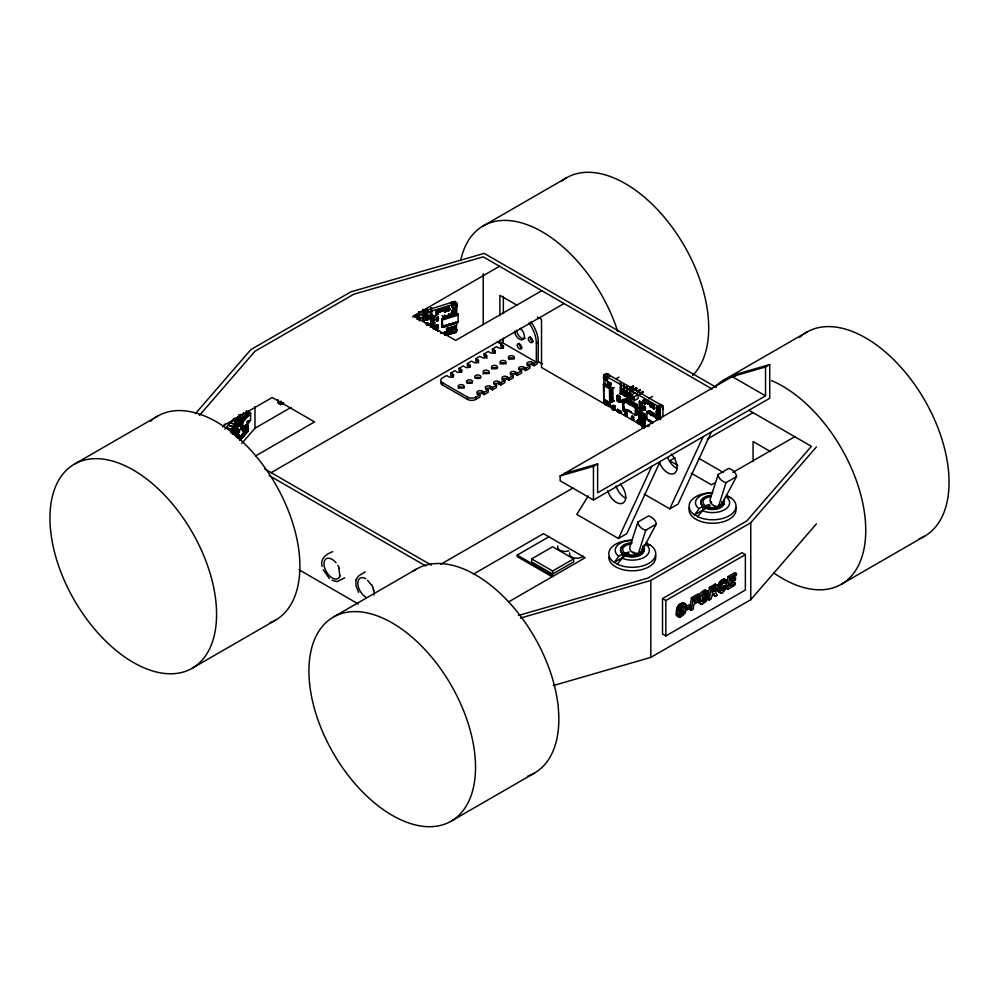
<?xml version="1.0" encoding="UTF-8"?>
<svg xmlns="http://www.w3.org/2000/svg" width="999" height="999" viewBox="0 0 999 999"><rect width="100%" height="100%" fill="white"/><g stroke="black" fill="none" stroke-linecap="round" stroke-linejoin="round"><path stroke-width="1.5" d="M485.689 388.986A2.947 1.698 0 0 1 490.322 388.623L492.407 389.835L492.407 387.562L490.322 386.363A2.947 1.698 0 0 0 486.163 386.363A2.947 1.698 0 0 0 486.163 388.761L488.236 389.972L488.236 392.232L484.078 394.642L484.078 392.37L481.993 391.171A2.947 1.698 0 0 0 477.822 391.171A2.947 1.698 0 0 0 477.822 393.569L479.907 394.78L479.907 397.04L475.824 399.4A5.894 3.397 0 0 1 467.495 399.4L442.507 384.977L442.507 382.704A5.894 3.397 0 0 1 442.507 377.897L446.59 375.537L448.663 376.735A2.947 1.698 0 0 0 452.834 376.735A2.947 1.698 0 0 0 452.834 374.338L450.749 373.127L450.749 375.399L452.834 376.598A2.947 1.698 0 0 1 453.296 376.96M452.834 376.598L452.834 374.338M469.967 367.332A2.947 1.698 0 0 0 469.493 366.983L467.407 365.784L467.407 363.511L469.493 364.71A2.947 1.698 0 0 1 469.493 367.12A2.947 1.698 0 0 1 465.334 367.12L463.249 365.921L459.078 368.319L459.078 370.592L461.163 371.79A2.947 1.698 0 0 1 461.638 372.14M461.163 371.79L461.163 369.518L459.078 368.319M467.495 399.4L467.495 397.127L442.507 382.704M469.493 366.983L469.493 364.71M475.824 399.4L475.824 397.127L479.907 394.78M528.933 322.989A23.564 13.599 60 0 1 536.351 343.269L536.338 362.2L503.021 342.957L503.021 338.586M530.906 321.853A23.564 13.599 60 0 1 538.311 342.133L538.161 361.975L536.813 364.111L534.065 365.771L531.98 364.573A2.947 1.698 0 0 0 527.047 365.334M278.047 400.075L278.022 403.109L280.532 404.62L283.179 403.084M280.532 404.62L280.569 401.586M418.506 319.805L418.581 313.574M418.943 319.68L419.455 311.875L419.705 320.879M419.293 319.568L418.956 311.788M422.552 320.105L423.014 310.527L422.977 321.291L423.751 321.054L423.339 310.427L423.339 319.855L422.127 320.367L423.339 319.855M423.588 320.816L423.638 317.22M425.112 315.572L425.137 313.162L427.809 315.921M425.237 315.522L425.262 313.124L427.684 315.959M425.462 323.251L426.748 324.687M426.598 318.843L427.06 309.265L426.585 320.292L427.797 319.792L427.385 309.166L427.385 318.594L426.173 319.106L427.385 318.594M427.51 322.914L428.933 323.851C426.985 325.861 429.12 323.401 427.51 322.602M431.755 324.5L430.856 324.775L430.619 323.326L434.627 322.427L434.615 323.601L432.018 324.775L431.768 323.314L430.619 323.326M430.719 319.967C429.682 322.09 433.229 322.627 432.192 320.304C438.786 319.255 429.283 317.782 430.794 321.628M431.118 318.531L431.431 307.904L432.23 318.856L431.993 317.045L430.219 317.844L431.106 308.004L431.056 318.768L428.608 316.82M430.856 324.775L430.869 323.601M431.081 321.541L430.806 320.055M431.318 321.803L431.093 319.967M429.183 311.9L431.718 314.697L431.68 318.294L423.726 320.779M432.018 324.775L431.768 323.314M430.756 316.958C437.487 311.875 434.128 322.515 431.943 317.257M432.767 328.509L432.792 326.261L434.503 325.736C430.831 329.195 437.287 324.425 434.715 328.833M433.129 326.985L432.792 326.261M434.827 326.161C432.654 326.186 433.104 328.571 435.127 327.048M434.627 322.427L433.716 322.714L433.728 324.25L432.904 323.988L434.615 323.601M433.966 324.176L433.716 322.714M434.365 323.326L434.378 322.153M434.702 319.393L434.29 321.303L434.465 318.918M434.328 318.281L434.403 315.809M434.59 325.899L432.879 326.423M434.902 329.033L435.064 326.723M437.924 325.487C440.184 328.246 434.016 330.731 435.901 325.299L437.612 324.762C437.212 324.975 435.489 327.909 436.65 328.259M437.724 314.26L436.014 314.797L436.051 311.438L437.849 311.001L436.051 311.438M435.951 328.746L437.912 327.622M435.976 325.462L437.699 324.862M436.101 314.897L438.361 313.836L437.762 310.901M436.126 311.601C436.051 313.561 440.397 311.338 436.613 312.412M436.201 328.758L435.901 325.299M436.725 314.66L436.388 311.875M437.937 325.187C433.379 327.197 441.246 325.449 436.463 326.261M436.551 319.817L437.05 320.604L438.336 320.204L436.538 320.866L436.575 317.42L438.099 317.295L436.813 318.531L436.575 317.42M436.8 314.41L436.75 312.275M436.788 321.141L436.8 320.317M437.05 320.604L437.075 318.806L438.349 318.406L438.336 320.204M435.989 330.082L437.262 329.682L437.762 331.281M437.262 329.682L437.762 331.069M437.612 324.762L437.574 328.122M437.849 317.02L438.349 318.631L436.563 318.469M437.962 314.485L438.062 313.761M435.864 328.659L438.086 327.822L438.099 326.111M438.249 312.25L438.149 314.21L436.014 314.797M439.947 311.588L439.048 311.863L438.811 310.414L442.807 309.515L442.794 310.689L440.209 311.863L439.96 310.414L438.811 310.414M439.048 311.863L439.061 310.689M440.209 311.863L439.96 310.414M457.879 314.173L441.795 318.756L441.87 326.785L457.704 321.965M441.92 311.326L441.433 309.603M442.157 311.263L441.908 309.802L442.807 309.515M442.557 309.24L442.794 310.689M443.931 326.111L444.655 326.91L443.444 327.297L442.719 326.186L443.369 326.898M442.807 317.395C443.231 317.62 445.629 318.594 442.495 315.634M458.042 314.123L458.191 322.24L442.757 327.06L442.195 319.18M443.731 316.983L444.755 317.507L443.544 317.894L442.819 317.083M444.418 310.789L444.917 311.563L446.203 311.164L444.405 311.838L444.443 308.391L445.966 308.266L444.68 309.49L444.443 308.391M444.455 334.515L444.48 332.118L445.754 331.718L446.241 334.89L444.705 335.002M444.655 312.113L444.667 311.276M446.241 334.665L444.955 335.065L444.48 332.118M444.867 316.745C445.292 316.97 447.689 317.944 444.555 314.985M444.917 311.563L444.68 309.49M445.704 310.377L445.716 307.992M445.754 331.718L446.253 333.316L444.468 333.154M445.779 316.333L446.815 316.858L445.604 317.245L444.867 316.433M446.203 311.164L446.216 309.378L444.942 309.777M447.652 329.67L446.753 329.957L446.516 328.509L450.512 327.61L450.499 328.783L447.914 329.957L447.664 328.496L446.516 328.509M446.753 329.957L446.765 328.783M446.928 316.096C447.302 314.51 446.978 318.519 448.788 316.808M447.152 334.715L447.19 331.268L448.476 330.869L448.951 334.041L447.402 334.99L448.688 333.766L447.415 334.166L447.402 334.99M447.19 331.268L447.427 332.367L448.713 331.968M447.839 315.384L448.876 316.208L447.664 316.596L446.928 315.796M447.877 309.702L448.389 310.489L449.662 310.09L447.864 310.751L447.902 307.305L449.438 307.18L448.151 308.416L447.902 307.305M447.914 329.957L447.664 328.496M448.114 311.026L448.126 310.202M448.788 316.783L448.139 315.409M448.389 310.489L448.401 308.691L449.687 308.291L449.662 310.09M448.476 330.869L448.688 334.59M450.099 324.163L450.836 324.975L449.612 325.349L449.013 324.088M448.988 315.447C449.45 315.771 451.785 316.583 448.676 313.686M449.4 310.627L449.188 306.905M450.512 327.61L449.612 327.897L449.625 329.42L449.113 328.871L450.499 328.783M449.9 315.035L450.936 315.559L449.712 315.946L449.113 314.985M449.912 333.853L449.95 330.407L451.486 330.282L451.71 333.191L449.912 333.853L451.71 333.191M449.862 329.345L449.612 327.897M450.162 334.128L449.95 330.407M450.249 328.509L450.262 327.335M451.036 314.797C451.511 315.122 453.846 315.934 450.724 313.037M451.236 330.007L451.448 333.728M452.572 328.147L451.673 328.421L451.436 326.973L455.432 326.074L455.419 327.247L452.834 328.421L452.584 326.96L451.436 326.973M451.673 328.421L451.685 327.247M451.96 314.398L452.984 314.91L451.773 315.297L451.173 314.335M453.034 311.7L452.135 311.988L451.898 310.539L455.894 309.64L455.881 310.814L453.296 311.988L453.047 310.527L451.898 310.539M452.135 311.988L452.147 310.814M452.834 328.421L452.584 326.96M453.746 315.222L453.234 313.986M453.296 311.988L453.047 310.527M454.021 313.436L455.044 314.26L453.833 314.648L453.096 313.848M454.957 314.835L454.32 313.461M455.432 326.074L454.533 326.361L454.545 327.884L451.423 328.147M454.782 327.822L454.533 326.361M455.157 313.499L455.494 312.974L455.806 314.573M455.007 311.451L454.508 309.715M455.182 325.799L455.419 327.247M455.244 311.376L454.995 309.927L455.894 309.64M455.881 310.814L455.644 309.365M454.845 311.738L457.018 314.185M456.068 313.099L457.105 313.611L455.894 313.998L455.157 313.199M456.568 322.927L456.468 332.018L446.178 335.227M456.668 313.823L456.78 303.209L455.094 301.348L419.805 312.35M234.902 419.742L234.715 429.17L233.504 430.119L234.315 429.632L235.027 419.655L235.702 419.992L235.364 430.631M232.692 426.873L236.376 427.247L236.563 417.832L237.762 417.607L237.163 428.221L233.591 427.872M236.376 427.247L236.938 418.718M234.74 424.5L238.424 424.887L238.611 415.459M238.436 424.887L238.961 417.694M236.788 422.14L240.472 422.515L240.634 414.448M240.484 422.515L241.009 415.334M239.273 419.655L231.131 429.058L231.056 432.679L239.198 423.276L239.273 419.655L234.49 418.206M231.905 430.994L233.729 432.18L234.578 431.218L231.531 430.244M232.68 433.766L233.541 432.43L231.506 431.818M232.954 430.419L233.117 426.76L228.334 425.312M233.117 430.307L233.192 426.685L228.396 425.237M233.729 432.18L234.34 431.468M233.903 434.727L233.953 431.93L231.805 431.118M234.927 433.516L235.364 419.755M235.364 425.774L235.776 427.497L235.939 426.061M232.854 433.841L237.562 427.759L237.824 417.02M235.564 427.747L236.201 425.774M236.251 435.227L236.276 433.866M235.889 430.094L236.401 429.058M236.526 428.921L236.501 430.094L235.539 429.807M236.538 425.874L236.551 427.26L237.787 425.949M237.275 437.887L236.613 435.726L237.175 437.112M237.5 433.229L239.548 431.605C239.685 427.809 238.199 431.993 238.436 428.846L237.575 429.845L237.974 433.429L236.576 434.965L237.138 434.278M236.626 432.205L237.025 430.706L236.001 431.655M236.875 425.699L236.176 427.097M237.025 430.706L236.638 431.918M237.213 437.162L237.325 431.206L236.076 430.457M237.362 427.235L237.238 429.233L235.564 428.633L234.99 429.295L235.914 428.908M237.575 429.845L237.412 433.953M237.512 438.086L237.587 434.615L238.699 434.016L238.524 435.739L238.686 434.84M237.737 429.957L238.599 428.896M237.974 433.429L237.525 431.218M237.999 437.4L237.987 438.236L238.923 435.889L237.999 437.4L239.136 436.575L238.187 436.288M238.037 435.589L238.699 434.016M238.436 418.631L239.673 417.944M238.162 437.337L238.237 433.866M238.324 433.104L239.048 431.805M238.436 428.846L238.374 432.23L238.998 431.543M238.486 437.537L238.524 435.739M238.711 432.467L239.61 429.832M238.998 418.519L239.885 415.884M239.173 434.99L238.649 436.663M239.211 425.861L239.473 415.022L239.61 425.399L238.399 426.336L235.639 425.499M238.973 424.675L239.173 421.978M239.748 440.134L239.822 436.663L240.934 436.051L240.759 437.787L240.921 436.888M240.235 439.435L241.246 437.937L240.222 440.272L241.408 437.038M240.272 437.637L240.934 436.051M240.397 439.385L240.422 438.324L241.371 438.611M240.472 435.914L241.396 437.25L239.797 437.712M244.817 417.107L240.909 421.615L240.759 428.833L241.646 429.582L242.72 429.42L242.869 422.215L250.687 413.186L249.875 412.575M240.722 439.585L240.759 437.787M241.084 428.883L241.271 428.371M241.021 429.183L242.395 429.595L250.537 420.392L250.687 413.186M237.687 423.139L241.258 423.489L241.433 414.785M242.42 420.754L243.207 419.418L241.558 419.081L243.032 420.042M241.496 429.545L241.833 414.335M241.646 429.582L241.883 421.79L242.869 422.215M243.406 434.727L243.369 436.526L241.758 437.824L241.82 434.353L242.944 433.741L242.757 435.477L242.919 434.577M242.245 418.806L244.081 418.469L242.595 417.869L244.243 418.206L243.619 418.918L242.195 418.331M242.22 437.962L242.757 435.477M242.27 435.327L242.944 433.741M242.395 437.075L242.42 436.014L243.594 436.376L244.743 434.94L244.78 433.141L243.656 433.741L244.78 433.141M242.47 433.603L243.406 434.94L241.795 435.402M242.869 431.356L244.792 427.984L245.292 428.796L242.869 431.356L244.405 430.981M243.281 417.295L245.279 416.995L243.631 416.658L245.117 417.257L244.493 417.969L243.232 417.42M244.293 432.992L243.843 432.018L243.194 432.754L243.144 435.177L244.106 435.464M243.594 436.376L244.593 434.016L241.758 437.824M243.656 433.741L244.318 432.155M243.331 431.506L243.818 429.782M243.843 432.018L244.78 433.354L243.182 433.816M244.555 415.871L246.154 416.046L245.529 416.758L244.38 415.784M244.093 435.689L244.131 433.878M244.268 415.909L245.692 416.496L246.303 415.784L244.668 415.447L244.318 416.383M243.793 430.969L244.43 429.795M245.692 431.381L245.242 430.394L244.593 431.143L244.53 434.615C247.24 430.769 244.88 434.69 246.179 431.518L245.055 432.117L246.179 431.518M244.905 430.07L244.792 427.984M243.793 434.428L245.642 434.016M245.055 432.117L245.717 430.544M245.354 415.172L247.19 414.835L245.704 414.235L247.34 414.573L245.304 415.01M245.242 430.394L245.192 432.817L246.154 433.104M244.28 431.118L245.267 429.982L245.392 427.297L247.29 425.099L247.764 427.097L246.778 428.234L247.302 425.774L247.34 426.973M245.492 434.066L245.529 432.267M247.29 425.099L245.367 428.471L246.316 426.91L247.64 427.235L247.665 426.049L246.716 425.761M246.328 410.814L246.303 411.988L246.765 411.463M246.391 413.973L248.227 413.623L246.741 413.037L248.376 413.374L246.391 413.661M246.316 426.91L245.829 428.621M247.427 412.762L248.639 413.124L249.413 412.162L247.665 411.938M247.777 411.825L249.25 412.412L249.188 415.621M248.002 421.84L247.827 430.994L240.722 439.36L239.772 439.073M248.164 414.198L248.214 411.151M248.751 415.572L248.801 412.874L247.427 412.45M618.256 411.426L618.868 412.187L618.331 411.251M640.883 418.931L639.148 417.932C641.096 416.508 639.472 419.842 639.61 416.433L638.798 415.971L642.607 417.619L642.17 419.105L640.859 417.719L641.358 418.643M640.297 417.482L638.96 418.356L639.747 418.806C639.622 422.04 641.333 418.956 639.348 420.192C641.895 423.314 641.395 417.832 641.046 421.178M236.726 429.195L236.875 428.946M623.9 407.517L623.501 406.743L623.651 407.742M646.915 418.643L647.552 418.993L646.74 419.518L647.19 411.576M647.427 419.218L647.165 418.319M454.607 310.964L453.983 311.401L455.631 310.539M698.051 600.362C695.978 593.094 709.49 585.077 708.528 595.716C708.741 600.973 699.837 608.354 698.051 600.362L699.725 601.323L700.586 603.758M699.725 601.323C699.837 597.115 702.709 590.659 707.642 591.321M242.819 428.583L242.732 427.984M626.011 400.199L624.85 399.425C630.069 396.266 622.04 402.597 627.447 399.35L627.459 399.138M627.684 401.148L626.523 400.374C631.743 397.215 623.701 403.546 629.108 400.299L629.12 400.087M629.345 402.472L630.781 400.724L629.158 401.885L629.208 404.67M631.018 403.409L632.442 401.66L630.819 402.834M631.705 403.796L632.679 404.358L634.103 402.609L632.492 403.771L631.518 403.209C636.825 401.173 629.857 403.271 632.679 404.383M635.776 403.559L634.153 404.72L633.179 404.158C637.362 401.061 632.991 406.855 633.366 404.37M636.001 405.881L637.437 404.508L635.814 405.669L634.84 405.107C639.023 402.01 634.652 407.804 635.027 405.319M636.588 414.935L635.389 415.234L635.252 407.804L622.889 400.674L623.813 399.712L623.875 403.546L622.502 402.872L622.427 399.725L623.026 408.104L635.988 415.422L637.612 413.948M700.823 600.874C706.056 601.448 703.421 590.234 706.655 594.055C707.442 596.628 704.819 603.508 701.748 601.123L702.934 595.479L704.732 593.606L706.48 593.706M243.369 436.526L243.144 435.889M339.835 576.036L338.873 568.319M355.919 579.932L356.031 585.864L358.666 592.382M716.208 588.636L715.871 587.487L712.687 589.135L712.175 592.295L716.208 588.636L714.535 587.674L711.513 590.759M636.688 388.773L636.038 387.687L636.688 388.773L636.038 387.687L632.242 389.947M639.997 392.932L643.231 391.745L640.496 394.106M432.567 320.279L432.555 321.84L434.378 321.166M684.765 606.893L684.015 605.968C678.421 605.719 677.722 620.092 683.828 612.35L684.115 610.601L681.755 611.962L680.094 611.001L680.406 609.028L684.54 606.655L686.201 607.617L685.376 612.662C673.251 627.647 673.676 598.813 684.677 604.02L686.538 605.631L684.765 606.893L683.104 605.931M681.755 611.962L682.08 610.002L686.201 607.617M687.3 607.829L686.937 610.052L690.434 608.029L690.809 605.806L689.135 604.845L685.639 606.868L687.3 607.829L690.809 605.806M698.738 599.75L694.268 602.335L694.73 599.512L699.288 596.878L699.612 594.904L697.951 593.943L691.495 597.677L689.56 609.44L691.233 610.401L693.131 609.303L693.943 604.295L698.413 601.723L698.738 599.75L697.065 598.788L693.718 600.724M691.233 610.401L693.156 598.638L699.612 594.904M717.806 585.576L715.197 584.24L709.452 587.312L707.517 599.075L709.19 600.037L711.088 598.938L712.662 593.618L714.035 593.568L715.396 596.453L717.432 595.267L715.334 591.957L717.469 589.635L718.169 586.987L716.857 585.202L711.113 588.274L709.19 600.037M730.344 579.445L733.928 577.372L735.589 578.334L730.818 581.093L731.256 578.421L736.201 575.561L736.525 573.601L734.852 572.639L728.021 576.585L726.086 588.349L727.759 589.31L734.964 585.152L735.289 583.179L733.616 582.217L729.595 584.54M727.759 589.31L729.682 577.547L736.525 573.601M733.603 579.333L733.928 577.372M735.589 578.334L735.276 580.294L730.494 583.054L729.919 586.288L735.289 583.179M247.215 427.11L247.265 426.286M448.476 333.304L448.951 333.828L447.165 333.666M451.236 332.48L451.71 332.967L449.925 332.804M607.767 387.05C604.557 387.624 607.13 384.415 607.342 387.562M613.973 400.911L610.814 401.723L611.625 402.147L610.938 400.924L613.111 401.211L609.69 402.585L603.758 399.163L603.508 384.278L605.344 382.754M603.533 384.89L603.521 384.178M603.546 386.863L603.671 385.889M603.583 388.711L603.696 387.737M603.621 390.572L603.733 389.598M603.671 392.32L603.771 391.446M603.708 394.18L603.796 393.306M603.746 396.029L603.833 395.154M603.746 397.614L603.871 397.015M686.338 604.982C681.306 601.011 674.775 613.061 678.796 616.87M244.73 429.957L245.242 429.308L244.193 429.832M725.711 583.316L723.825 581.68L725.711 583.316L727.534 582.067C717.819 573.201 716.121 607.355 727.047 586.226L725.374 585.264L723.463 586.026L722.552 588.186L720.479 589.772L722.864 590.484L725.137 586.987L727.047 586.226M443.032 325.549L443.568 326.173M608.166 402.647L608.016 404.645L609.353 405.694L609.815 403.271L608.079 402.672L609.452 403.484M622.065 400.587C625.299 401.76 621.016 399.375 622.102 402.297L623.863 402.947L622.102 402.297M644.218 401.698C644.48 399.163 644.03 406.818 644.218 401.698L642.894 400.949L643.768 399.725C641.645 403.559 646.415 406.593 645.129 400.512L643.643 399.862M641.833 415.796C638.711 406.593 645.004 421.266 641.52 412.2M641.97 414.185L640.771 413.012L642.057 413.861M643.181 416.571L643.256 414.448L644.555 415.297L644.592 417.432L643.306 416.833L645.441 417.794L645.379 414.423L643.88 413.711L645.254 414.498M725.062 586.288L725.374 585.264M641.321 552.16L656.243 524.125L656.106 522.964A9.603 7.205 23.4 0 0 649.8 516.408L648.388 515.984L637.911 522.027L629.957 546.49A6.406 4.808 23.4 0 0 637.237 554.058L641.77 551.436A6.406 4.808 23.4 0 0 641.882 548.888M638.261 553.921L645.754 530.182L656.243 524.125M721.603 504.62L736.525 476.598L736.388 475.424A9.603 7.205 23.4 0 0 730.082 468.868L728.671 468.444L718.194 474.5L710.252 498.951A6.406 4.808 23.4 0 0 717.519 506.518L722.052 503.896A6.406 4.808 23.4 0 0 722.165 501.348M718.543 506.381L726.036 482.642L736.525 476.598M727.172 580.831C723.788 576.698 719.093 581.53 718.119 585.227L719.779 586.188M238.037 431.655L237.287 432.542M355.956 579.77L358.629 575.861L365.284 571.878M588.236 495.954L576.798 514.435L618.456 538.486L651.773 466.333M660.114 461.526L626.785 533.678L618.456 538.486M644.23 494.118L669.767 508.866L703.084 436.713M711.425 431.905L678.096 504.058L669.767 508.866M609.902 385.114C610.164 381.156 610.414 386.913 608.004 384.153L608.016 381.593L610.951 383.291L610.851 384.94L610.951 383.291M610.439 385.114L607.692 383.516L610.439 385.114L610.826 383.366M617.494 395.666C616.733 401.923 616.346 390.572 620.317 397.14L620.229 398.788L620.192 397.215M617.407 399.937L619.58 400.736L617.332 399.625L617.382 401.211L617.457 398.701L620.379 400.399L620.279 402.048L620.254 400.474M620.354 398.713L619.705 398.888L620.317 397.14M620.404 401.973L619.755 402.147L620.379 400.399M641.77 404.533L639.697 403.883L639.622 401.186L639.435 403.496L639.735 401.398M639.685 404.208C640.209 412.063 637.437 398.988 642.607 405.894L642.507 407.555M639.647 402.759L642.045 404.707L642.557 402.872L641.483 403.371L641.42 404.77M642.607 405.894L641.458 406.231L641.833 407.555M612.387 388.911L610.576 389.123L612.624 389.061M612.424 390.771L610.614 390.984L612.649 390.921M610.801 392.744L612.949 392.27L611.463 393.256L610.626 391.733L612.662 391.67L611.238 392.083M612.487 394.48L610.676 394.692L612.724 394.63M612.524 396.328L610.714 396.541L612.749 396.478M610.901 398.314L613.049 397.839L611.563 398.826L610.726 397.302L612.762 397.24L611.338 397.652M612.587 400.037L610.776 400.249L612.824 400.187M608.054 382.717L609.465 383.691L609.49 385.102M639.585 402.422L641.071 403.271L641.096 404.682M639.635 405.444L641.121 406.293L641.146 407.617M438.086 311.326L436.563 312.088M618.818 556.306L614.298 562.4L625.486 555.943L622.477 554.195L618.468 556.068A17.07 9.853 0 0 1 617.07 545.804A17.07 9.853 0 0 1 632.28 540.422M617.307 564.148L622.252 558.254A17.07 9.853 0 0 0 644.355 557.242A17.07 9.853 0 0 0 646.091 544.48L650.262 545.117M699.1 508.766L694.58 514.86L705.769 508.404L702.759 506.655L698.751 508.528A17.07 9.853 0 0 1 697.352 498.264A17.07 9.853 0 0 1 712.562 492.882M697.589 516.608L702.534 510.714A17.07 9.853 0 0 0 724.637 509.702A17.07 9.853 0 0 0 726.373 496.94L730.544 497.577M449.138 309.44L449.662 309.865L448.389 310.264M195.367 413.698L250.911 349.575L350.874 291.858L484.178 253.371L716.233 387.35M199.388 415.459L254.982 351.261L353.808 294.205L483.204 256.855L712.137 389.023M222.727 426.96L225.799 423.426M224.9 429.108L234.091 418.494M234.865 419.855L235.702 419.992L234.503 420.204L235.027 419.655M237.762 417.607L236.563 417.832L237.088 417.282M239.41 415.709L240.197 414.897M238.998 416.396L239.86 415.946M243.044 413.461L243.694 412.712M247.252 411.613L246.416 411.176M239.011 422.877L239.648 422.127M238.998 423.089L239.648 422.34M237.612 425.374L238.823 424.425M239.673 423.014L240.884 422.053M238.973 424.45L239.623 423.701M236.351 428.708L237.562 427.759M238.399 426.336L239.61 425.399M240.447 423.976L241.258 423.489M233.079 433.916L235.939 430.294M236.376 430.232L237.362 429.095M234.39 434.59L237.325 431.206M237.138 432.167L237.924 431.356M235.926 435.04L236.963 433.816M236.089 435.089L236.963 434.09M249.475 420.317L250.537 420.392M236.613 435.726L235.964 436.463L237.3 436.675M242.245 429.245L242.869 428.534M243.281 428.034L243.906 427.322L242.682 426.96M244.318 426.823L244.942 426.111M245.354 425.611L245.979 424.912M247.427 423.201L248.039 422.49L246.828 422.115M248.464 421.99L249.076 421.278L247.864 420.904M245.504 425.974L246.116 425.262M246.541 424.762L247.153 424.051M247.577 423.551L248.189 422.839L246.815 422.427M244.992 434.765L246.141 433.329M241.833 443.394L254.982 428.221L291.034 407.405M520.491 618.056L650.799 580.444L750.773 522.727L816.408 446.94M553.446 685.514L650.799 657.404L750.773 599.687L816.408 523.901M607.467 387.275L609.44 388.424L611.438 387.237L605.506 383.816L603.508 385.002L607.492 387.45M636.763 414.822L637.687 413.873M434.977 328.783L433.554 329.233M443.444 326.411L443.419 325.349M618.868 398.863C620.204 395.791 618.856 399.625 617.382 398.002L617.394 395.454M627.847 396.903L627.06 386.488L626.623 397.065L627.896 397.777L626.623 397.065M242.894 427.572L242.782 428.571M617.382 398.002L617.282 396.366L619.517 397.477M680.569 614.747L678.908 613.786L682.155 611.388L683.828 612.35M432.567 317.42L434.727 316.383M432.192 320.304L434.677 319.655M635.252 407.804L636.438 407.005L636.45 414.86M236.775 426.785L233.092 426.411M629.62 388.424L633.491 386.138L630.257 387.312M636.675 388.049L632.866 390.309M637.374 391.421L639.984 389.885L636.75 391.059M639.348 394.043L643.231 391.745M332.767 551.685C326.423 553.746 319.63 559.078 322.202 566.458M344.717 577.797L337.225 581.655L331.918 580.307M235.502 430.144L234.29 431.081L235.102 430.594M603.945 384.041L603.783 374.912L606.306 373.414L662.837 406.006L663.036 416.67M604.258 385.464L603.783 384.315L603.796 385.027M616.271 378.771L618.918 377.197M620.579 382.817L620.741 392.207L622.015 392.932L620.566 382.742L620.129 393.319L621.403 394.031L624.075 392.445M620.566 383.054L619.942 383.191L621.203 383.179L620.754 393.681L623.451 392.083M624.7 395.092L623.826 384.615L623.376 395.192L624.65 395.904L627.322 394.318M623.826 384.927L624.462 385.052L623.201 385.065L623.826 385.427M610.814 393.506L612.974 393.793L612.462 393.381M626.798 396.303L621.453 393.219L621.39 389.598L625.187 387.35L638.061 394.78L638.124 398.401L634.328 400.649L627.946 396.965L627.884 393.344L631.58 391.046M627.072 387.3L627.697 386.925L626.435 386.938L627.072 386.563L627.247 397.427M623.925 391.071L620.741 392.207M610.913 399.063L613.074 399.35L612.562 398.951M624.525 391.408L628.321 389.16M624.637 391.483L628.433 389.235M630.494 399.288L630.307 388.661L631.106 398.189L638.061 394.78M630.756 388.486C633.129 388.923 633.878 384.752 632.804 386.538L633.428 386.9L633.491 386.138M608.915 401.823C605.294 404.508 612.649 407.255 608.466 405.232M608.428 402.485L610.289 402.622L610.352 405.994L608.016 404.645M624.637 394.443L625.274 394.805L624 394.093L627.172 392.944M608.478 404.87L608.478 405.344M627.884 393.344L631.68 391.096M626.873 395.342L625.923 395.904L625.898 394.418M626.648 395.754L626.136 394.568M627.884 396.316L628.508 396.678L627.247 395.954L630.419 394.817M611.925 405.981L613.411 405.107L615.084 406.069L615.147 409.528L613.661 410.402L611.987 409.44L611.925 405.981L613.598 406.943L613.661 410.402M623.326 406.843L623.726 407.505L623.863 399.538M634.914 392.969L631.018 395.154L634.265 397.028L634.328 400.649M637.25 392.232C639.635 392.669 640.371 388.499 639.298 390.284L639.922 390.646L639.984 389.885M623.476 401.024L623.638 403.059M628.908 397.614L629.857 397.065M613.598 406.943L615.084 406.069M625.824 399.987L627.434 399.038M630.381 398.476L631.331 397.914M627.497 400.936L629.108 399.987M629.345 402.485C626.523 401.373 633.503 399.288 628.184 401.323L629.345 402.098M630.307 388.661L629.857 398.926L631.131 399.637L633.816 398.064M618.781 409.99L617.819 410.539L617.869 412.025L618.806 411.463L617.195 411.076L617.644 409.328L621.403 411.501L621.428 412.974L618.081 410.127L617.619 411.875L617.632 409.328M631.018 403.434C628.196 402.322 635.164 400.237 629.845 402.272L631.006 403.034M625.337 411.763L625.799 410.002L625.337 411.763L623.388 410.639L623.401 408.079L624.537 408.741L623.601 409.303L623.626 410.776C624.562 408.229 624.15 412.362 624.575 410.227M620.254 410.839L619.305 411.388L619.343 412.874L621.428 412.974M622.939 408.366L625.312 410.289M617.619 411.875L619.58 413.012L620.029 411.251L620.054 412.724M626.011 409.59L625.074 410.152L625.099 411.625L627.185 411.725L625.824 411.488M626.723 412L627.16 410.252L627.185 411.725M639.697 403.346L641.508 404.695M643.256 400.087L644.43 401.036L645.129 400.512M625.486 415.384L624.625 415.434L625.287 412.525L626.698 413.336L626.036 416.246L626.897 416.196L626.835 412.837L625.424 412.025L625.436 412.912M648.626 398.788L652.597 396.441M647.464 403.758L645.903 402.859L645.541 401.024L648.925 402.547L648.576 403.946L647.439 402.572L647.851 403.521M636.575 407.08L623.688 399.637M645.541 401.024L647.439 402.572M646.078 401.785L646.84 401.336M639.71 405.794L642.632 407.48M645.566 402.21L646.915 403.022L646.578 402.285L646.103 402.972L645.916 400.811M626.848 413.723L624.587 413.411M641.146 407.717L639.76 406.368M648.014 402.023L647.277 403.646L648.95 403.721M641.171 410.452L639.61 409.553L639.26 407.729L642.632 409.24L642.282 410.639L641.158 409.278L641.558 410.227M626.885 415.309L624.625 414.997M648.576 403.946L648.925 402.547M640.534 408.029L639.597 408.379L641.158 409.278M639.273 408.916L640.546 409.827L639.785 408.479M644.605 409.827L644.293 406.168L645.317 406.755L645.379 410.214L643.98 409.84C642.719 407.967 646.291 410.989 643.968 409.016M650.049 403.359L651.448 403.733L651.51 407.192L649.712 406.218L650.049 403.359L651.073 403.946L651.123 406.581L650.099 405.981M643.581 409.24L643.93 407.217M641.72 408.716L640.983 410.339L642.657 410.427M644.305 407.205L643.543 407.654L645.329 407.804M644.954 407.804L645.317 406.755M650.436 404.183L649.687 404.632L651.46 404.77M639.672 414.697L639.348 411.039L640.371 411.625L640.434 415.084L639.048 414.71C637.787 412.837 641.346 415.859 639.023 413.886M642.282 410.639L642.632 409.24M632.105 416.458L631.443 419.355L633.553 419.755L632.842 420.167L633.503 417.27L632.092 416.046L631.405 417.332L633.653 417.644M638.648 414.11L638.998 412.088M639.372 412.075L638.611 412.525L640.396 412.674M635.014 414.86L636.625 413.911M640.022 412.674L640.371 411.625M643.98 409.84L644.293 406.168M644.605 409.615L645.354 409.165M652.822 404.957L654.22 405.332L654.283 408.791L652.884 408.416L652.959 406.893L652.484 407.817L652.822 404.957L653.846 405.544L653.895 408.179L653.021 407.555M651.485 406.131L649.712 405.994M633.503 416.858L633.703 420.117L631.43 418.931L632.28 418.431M640.421 414.036L638.636 413.886M642.182 413.336L642.894 412.987L641.395 412.275L642.769 413.136M654.245 406.381L652.459 406.231L653.196 404.732M632.842 419.742L633.691 419.243M640.734 415.234L642.956 416.371M645.441 417.794L643.581 417.145L644.018 413.636M652.884 408.416L653.246 407.142L652.484 407.592L654.27 407.729M639.148 417.932L639.61 416.433M642.832 416.171L641.583 415.572M649.787 410.789L648.226 411.313L649.2 411.875L650.249 411.064L649.338 412.475M639.622 417.644L638.823 417.182L640.284 416.271M649.612 410.701L648.363 411.551L649.338 412.5M643.506 413.998L645.379 414.423M641.595 417.033L640.671 418.806L641.608 418.244M644.555 415.297L643.256 414.448M651.448 411.738L649.887 412.262L650.861 412.824L650.911 415.522M637.587 419.842L638.985 420.217L639.048 423.676L637.25 422.702L637.587 419.842L638.623 420.429L638.661 423.064L637.637 422.477M651.273 411.638L650.012 412.5L650.998 413.436M639.747 418.806L642.657 421.141L641.458 420.929M639.76 419.955L638.973 419.493L640.347 418.681M642.17 419.105L642.607 417.619M650.861 412.824L651.91 412L650.986 413.062M660.526 419.692L660.314 407.505L662.837 406.006M652.634 412.562L651.548 413.211L653.608 413.124L652.659 414.373L651.673 413.449L652.647 412.874M641.633 419.43L640.834 421.054L641.658 420.567M639.01 421.266L637.225 421.116L637.961 419.617M638.036 422.09L637.25 422.477L639.035 422.627M639.672 421.041L640.721 422.465L639.672 421.041L641.071 421.416L640.771 425.099L639.335 423.901L639.31 422.102L640.334 422.702L640.771 425.099M658.066 414.048L656.505 413.149L656.143 411.326L659.515 412.837L659.165 414.235L658.041 412.874L658.441 413.823M643.781 418.743L645.179 419.118L644.867 422.802L643.843 422.202L643.905 420.679L643.443 421.603L643.406 419.805L643.781 418.743L644.805 419.33L644.867 422.802M642.245 421.378L642.632 420.005L639.36 418.119M654.295 413.511L653.209 414.16L654.183 414.722L655.232 413.898L654.32 415.322L653.334 414.398L654.308 413.823M656.668 412.088L657.429 411.638M641.096 422.465L639.31 422.327L640.047 420.829M640.097 423.239L639.335 423.676L641.121 423.826M645.192 420.167L643.406 420.017L644.155 418.519M658.616 412.312L657.879 413.948L658.628 413.499M644.193 420.929L643.431 421.378L644.855 421.965M656.73 415.06C651.835 418.194 659.502 412.312 654.869 415.109L655.844 415.671L655.893 418.369M641.882 423.251L643.356 422.377L645.029 423.339L645.104 427.347L643.618 428.221L641.945 427.26L641.882 423.251L643.543 424.213L643.618 428.221M659.165 414.235L659.515 412.837M644.455 421.965L645.217 421.516M655.844 415.671L656.93 415.022M649.487 419.817L648.513 420.379L649.487 420.941M656.58 418.756L656.53 416.059C661.35 413.586 653.371 418.456 658.603 416.283M643.543 424.213L645.029 423.339M651.148 421.066L650.062 421.715L651.036 422.265M658.241 419.705L658.191 417.008C662.861 414.198 655.019 420.079 660.214 417.058M660.252 416.92L658.191 417.008M647.539 425.586L648.938 425.949L647.539 425.586L647.552 426.411M431.418 318.781L430.631 319.031M636.051 388.411L636.75 388.311M642.532 392.157L642.519 391.433L643.169 392.52L643.156 391.795M492.407 389.835L496.565 387.4L496.565 385.152L494.493 383.953A2.947 1.698 0 0 1 494.493 381.556A2.947 1.698 0 0 1 498.651 381.556L500.736 382.754L500.736 385.002L504.907 382.592L504.907 380.344L502.822 379.145A2.947 1.698 0 0 1 502.822 376.735A2.947 1.698 0 0 1 506.98 376.735L509.065 377.947L509.065 380.194L513.236 377.784L513.236 375.537L511.151 374.338A2.947 1.698 0 0 1 511.151 371.928A2.947 1.698 0 0 1 515.322 371.928L517.395 373.127L517.395 375.387L521.565 372.989L521.565 370.729L519.48 369.518A2.947 1.698 0 0 1 519.48 367.12A2.947 1.698 0 0 1 523.651 367.12L525.736 368.319L525.736 370.579L529.895 368.181L529.895 365.921L527.809 364.71A2.947 1.698 0 0 1 527.809 362.312A2.947 1.698 0 0 1 531.98 362.312L534.065 363.511L534.065 365.771M483.179 225.924L566.483 177.822M74.351 464.185L157.667 416.096M222.677 426.098L272.24 397.49L314.535 421.903L255.582 455.931M499.512 266.271L413.399 315.996L455.681 340.409L541.795 290.684M271.141 472.652L564.06 303.534M497.302 341.958L499.862 343.431L503.359 341.408L503.359 338.311M450.749 373.127L454.92 370.729L457.005 371.928A2.947 1.698 0 0 0 461.163 371.928A2.947 1.698 0 0 0 461.163 369.518M467.407 363.511L471.578 361.101L473.663 362.312A2.947 1.698 0 0 0 477.822 362.312A2.947 1.698 0 0 0 477.822 359.902L475.749 358.703L479.907 356.293L481.993 357.505A2.947 1.698 0 0 0 486.163 357.492A2.947 1.698 0 0 0 486.163 355.095L484.078 353.896L488.236 351.486L490.322 352.684A2.947 1.698 0 0 0 494.493 352.684A2.947 1.698 0 0 1 495.254 353.309M492.407 349.076L494.493 350.287L494.493 352.547L492.407 351.348L492.407 349.076L496.565 346.678L498.651 347.877A2.947 1.698 0 0 0 502.822 347.877A2.947 1.698 0 0 0 502.822 345.479L500.736 344.268L500.736 346.541L502.822 347.739A2.947 1.698 0 0 1 503.284 348.102M500.736 344.268L503.021 342.957M536.351 343.269L538.311 342.133M484.078 392.37L488.236 389.972M492.407 387.562L496.565 385.152M500.736 382.754L504.907 380.344M509.065 377.947L513.236 375.537M517.395 373.127L521.565 370.729M525.736 368.319L529.895 365.921M534.065 363.511L536.338 362.2M192.17 668.256L275.487 620.167M723.513 380.207L806.83 332.105M560.139 475.961L736.413 374.188L769.742 364.56L769.742 398.239L593.456 500.012L560.139 480.769L560.139 475.961L593.456 466.333L597.627 463.936L597.627 492.794L765.534 395.854L765.534 366.983L769.742 364.56M333.316 617.107L416.62 569.005M440.721 564.323L573.026 487.962M473.601 574.025L543.468 533.678L585.127 557.729L508.541 601.947M675.137 457.667L669.767 460.764L677.821 465.422M707.392 439.048L753.071 412.662M552.06 576.735L517.207 556.618L517.207 555.094L549.375 536.525M531.643 558.878L552.634 546.765L573.626 558.878L573.626 561.913L552.634 574.038L531.643 561.913L531.643 558.878L552.634 571.003L573.626 558.878M715.446 482.492L711.425 484.815L691.258 473.176M732.916 472.402L794.729 436.713M725.199 497.19L727.534 495.841M643.306 545.654L647.252 543.381M662.524 598.601L742.032 552.697L745.366 554.62L745.366 590.034L665.858 635.926L662.524 634.003L662.524 598.601L665.858 600.524L745.366 554.62M841.333 584.278L924.649 536.176M451.136 821.178L534.44 773.076M434.315 317.869L434.39 317.382M434.278 320.879L434.44 320.492M623.026 408.104L623.963 407.654M613.973 387.737L610.564 388.411L613.736 387.587M612.637 389.822L610.601 389.885L612.899 390.085L612.399 389.672M611.288 395.03L611.263 393.943L612.699 393.531M612.499 395.229L610.701 395.442L612.774 395.492M611.388 400.599L611.363 399.5L612.799 399.101M611.788 402.135L614.21 401.061M659.939 418.793L660.526 418.531L647.315 411.501M622.177 400.174L623.601 400.674M642.931 400.574L644.305 401.386M423.439 310.502L422.652 310.751L423.863 310.964L423.189 310.714M427.485 309.24L426.698 309.49L427.909 309.702L427.235 309.453M431.531 307.979L430.744 308.229L431.955 308.441L431.281 308.192M412.687 316.958L456.78 303.209M444.692 308.666L445.966 308.266M448.151 307.58L449.438 307.18M440.222 310.689L442.17 310.09M438.798 311.588L440.447 311.788L439.96 310.065M416.958 319.293L431.718 314.697M444.917 311.338L446.203 310.939M444.405 311.838L445.929 311.713M447.864 310.751L449.15 310.364M430.644 317.582L434.677 316.208M453.309 310.814L455.257 310.202M422.552 320.829L423.326 320.592M426.585 319.568L427.372 319.33M430.631 318.306L431.418 318.069M451.885 311.713L453.534 311.913L453.034 310.177M427.01 320.03L427.797 319.792M431.056 318.768L431.843 318.531M432.555 318.743L434.415 318.157M436.825 317.694L438.099 317.295M431.356 320.242L434.64 319.218M431.406 320.417L431.393 321.74M443.456 318.107L444.68 317.719M445.517 317.457L446.728 317.07M447.577 316.808L448.788 316.421M449.637 316.159L450.849 315.771M451.685 315.509L452.909 315.122M453.746 314.86L454.957 314.473M455.806 314.21L457.018 313.836M437.062 320.379L438.336 319.98L437.787 319.393M436.538 320.866L438.062 320.741M458.116 314.21L442.033 319.23M442.844 319.892L458.266 315.085L457.954 314.26M426.81 325.299L429.845 324.363L430.332 325.624M432.03 323.601L433.978 322.989M430.606 324.5L432.255 324.7L431.755 322.977M430.157 327.16L431.68 327.035M456.206 322.315L441.87 326.785L441.795 318.756M455.781 323.401L457.005 323.027L455.969 322.202M436.238 330.357L437.512 329.957M447.927 328.783L449.875 328.172M452.847 327.247L454.795 326.636M446.503 329.682L448.151 329.882L447.652 328.147M440.522 333.341L442.058 333.216M444.73 332.392L446.004 331.993M447.44 331.543L448.726 331.144M450.199 330.681L451.486 330.282M444.717 333.216L446.004 332.817M450.187 331.518L451.473 331.119M444.98 333.504L446.253 333.104M448.976 332.255L447.689 332.655L447.415 334.166M450.449 331.793L451.735 331.393M765.534 366.983L732.217 376.611L765.534 395.854M564.298 473.551L597.627 463.936M518.481 615.446L647.864 578.096L746.703 521.028L811.388 446.341L749.163 410.402M717.482 588.923L718.431 591.783L721.94 592.782M624 399.612L625.199 399.313L633.841 404.308M422.952 309.315L425.262 311.313M629.77 397.839L629.308 397.152M676.585 615.534L679.907 616.895M248.726 412.587L249.713 412.525M609.577 402.959L609.39 405.419M644.667 414.772L644.492 417.232M623.826 400.512L622.427 399.725M698.913 602.797L702.309 604.02M649.787 420.142L648.401 420.766L649.375 421.328M240.909 421.615L241.733 421.74M639.66 402.297L641.408 403.196M722.14 590.734C719.23 589.098 722.252 581.468 725.486 582.642M239.011 415.01L239.81 415.247M247.852 421.216L249.226 421.628L247.24 421.928M241.209 419.717L242.582 420.129M238.424 419.193L237.787 419.268M242.432 420.392L241.159 419.543M232.442 420.567L237.287 421.953M238.087 422.677L240.846 423.514M245.966 426.623L246.915 426.91L246.903 428.096L245.941 427.809M243.706 426.049L245.08 426.473M230.457 422.864L235.24 424.313M230.382 422.939L235.177 424.388M242.682 427.26L244.043 427.684M242.058 427.972L243.431 428.384M244.218 428.646L245.167 428.933M241.646 428.471L243.019 428.883M243.469 429.508L245.267 429.982M245.23 431.443L246.179 431.743L244.58 432.192M233.579 429.395L235.602 430.007L234.99 430.719L230.632 429.245M226.336 427.609L231.131 429.058M244.543 433.554L245.504 433.853M230.894 432.53L232.929 433.141M238.212 434.915L239.161 435.214L237.562 435.664M241.77 436.763L242.869 437.212M237.537 437.025L238.636 437.487M237.999 438.399L239.86 438.973M726.036 482.642L724.625 482.217A9.603 7.205 23.4 0 1 718.318 475.661L718.194 474.5M645.754 530.182L644.343 529.757A9.603 7.205 23.4 0 1 638.036 523.201L637.911 522.027M442.107 326.823L442.757 327.06M726.36 495.254L731.555 498.264A23.477 13.549 0 0 1 729.158 515.809A23.477 13.549 0 0 1 698.763 517.182L693.568 514.185A23.477 13.549 0 0 1 691.645 500.074A23.477 13.549 0 0 1 712.562 492.669M646.078 542.794L651.273 545.791A23.477 13.549 0 0 1 648.875 563.349A23.477 13.549 0 0 1 618.481 564.722L613.286 561.725A23.477 13.549 0 0 1 611.363 547.614A23.477 13.549 0 0 1 632.28 540.209M428.796 323.938L429.67 324.413M642.894 400.949L643.056 402.922L645.067 403.958M643.081 414.822L644.467 415.621M517.332 305.419L499.862 295.329L499.862 315.509M537.487 317.058L541.52 319.38L541.52 367.482L643.331 426.348M770.541 451.61L753.071 441.521L753.071 461.7M603.783 374.912L660.314 407.505M647.827 402.347L648.551 402.759M650.062 404.195L651.086 404.782M652.846 405.794L653.87 406.381M649.675 404.42L650.711 405.007M652.459 406.019L653.483 406.605M621.39 389.598L629.969 394.555M607.754 382.03L610.389 383.554M649.712 406.218L651.51 407.192M652.484 407.817L654.283 408.791M610.302 383.716L609.465 383.691M643.693 402.897L645.192 403.883M639.497 401.261L642.557 402.872M639.36 401.623L641.995 403.134M656.143 411.326L658.041 412.874M658.428 412.649L659.153 413.062M657.492 412.912L659.54 414.023M631.131 398.189L631.755 398.551M620.754 392.944L621.39 393.306M624.013 394.817L624.637 395.179M627.26 396.69L627.884 397.053M630.494 398.551L631.118 398.913M643.918 406.381L644.942 406.98M604.383 384.103L610.701 387.749L610.963 402.21M604.233 384.19L610.564 387.837L610.814 402.297M620.129 393.319L621.403 394.031M623.376 395.192L624.65 395.904M629.857 398.926L631.131 399.637M639.41 404.645L642.045 406.168M604.245 384.74L603.508 384.278M643.543 407.442L644.567 408.029M656.53 416.059L657.504 416.62L658.553 415.796M643.568 409.016L645.379 410.214M631.693 403.421L632.667 403.983M639.26 407.729L639.997 409.328M641.533 409.053L642.257 409.465M646.603 412.325L658.965 419.455M617.12 395.879L619.68 397.577M622.939 399.363L624.3 400.149M622.802 399.438L624.175 400.299M638.985 411.251L640.009 411.85M617.182 399.138L619.817 400.661M619.73 400.824L619.867 402.222M638.611 412.312L639.635 412.899M617.457 398.701L617.432 401.261L619.243 402.285L619.23 400.724M617.744 400.999L618.918 402.21L618.893 400.636M648.576 419.98L652.447 422.065M636.625 413.598L637.599 414.16L636.163 415.01L635.189 414.448M650.174 421.328L651.148 421.89M646.74 419.518L652.921 423.077M636.638 414.747L636.625 406.893L637.549 406.443L637.599 414.473M641.346 417.432L642.145 417.894M627.709 409.815L631.455 411.975M639.123 416.72L640.859 417.719M630.194 411.6L631.168 412.162M639.285 416.908L642.632 418.831M643.793 419.58L644.817 420.167M643.406 419.805L644.43 420.392M625.799 410.002L626.698 410.527M641.433 419.78L642.22 420.242M643.443 421.603L645.242 422.577M538.299 361.576L542.332 363.911M632.092 416.046L633.641 416.77M609.365 403.808L608.054 403.047L608.079 404.757M624.587 412.949L625.986 413.761M631.393 416.87L632.804 417.682M637.612 420.679L638.636 421.266M637.225 420.904L638.249 421.491M617.17 409.602L618.081 410.127M699.175 458.504L723.426 472.515M519.018 369.73A2.947 1.698 0 0 1 523.651 369.38L525.736 370.579M486.925 358.129A2.947 1.698 0 0 0 486.163 357.367L484.078 356.156L484.078 353.896M510.389 374.95A2.947 1.698 0 0 1 515.322 374.175L517.395 375.387M478.583 362.937A2.947 1.698 0 0 0 477.822 362.175L475.749 360.964L475.749 358.703M501.96 380.194A2.947 1.698 0 0 1 503.771 378.621A2.947 1.698 0 0 1 506.98 378.983L509.065 380.194M494.018 384.153A2.947 1.698 0 0 1 498.651 383.791L500.736 385.002M477.06 394.205A2.947 1.698 0 0 1 481.993 393.444L484.078 394.642M728.021 576.585L729.682 577.547M724.275 579.083L726.86 580.431M723.713 579.12L725.374 580.082M727.397 581.381L725.736 580.419L725.861 581.106M723.064 579.32L724.737 580.282M722.352 579.67L724.025 580.644M721.703 580.107L723.363 581.068M721.066 580.619L722.739 581.58M720.466 581.218L722.127 582.18M719.892 581.893L721.553 582.867M719.355 582.654L721.016 583.616M718.88 583.453L720.541 584.415M723.463 586.026L725.137 586.987M718.468 584.315L720.129 585.277M723.089 587.2L724.75 588.161M722.552 588.186L724.213 589.148M715.197 584.24L716.857 585.202M714.485 584.465L716.146 585.426M721.902 588.973L723.576 589.934M721.203 589.522L722.864 590.484M714.51 586.7L716.171 587.662M714.61 587.15L716.271 588.111M714.322 588.261L715.996 589.223M717.532 589.934L719.205 590.896M717.719 590.759L719.38 591.72M719.567 592.007L721.241 592.969M713.985 588.848L715.659 589.81M718.019 591.371L719.68 592.332M718.431 591.783L720.616 592.956M713.548 589.373L715.209 590.334M709.452 587.312L711.113 588.274M712.786 589.972L714.447 590.933M705.419 590.147L708.104 591.72M704.757 590.134L706.43 591.096M708.441 592.295L706.768 591.333L706.967 592.082M715.396 596.453L713.723 595.491L712.362 592.607M704.033 590.334L705.694 591.296M703.221 590.721L704.882 591.683M704.994 593.094L706.655 594.055M705.144 594.13L706.805 595.092M705.019 595.342L706.693 596.303M704.682 596.715L706.343 597.677M704.158 598.051L705.818 599.013M703.508 599.163L705.169 600.124M702.784 600.012L704.457 600.973M698.301 598.226L699.974 599.188M702.035 600.599L703.696 601.56M698.114 599.35L699.787 600.312M700.511 600.736L702.846 601.86M691.495 597.677L693.156 598.638M698.151 601.323L699.812 602.285M698.426 602.16L701.785 604.108M699.662 603.121L701.323 604.083M683.591 602.909L685.701 604.095M683.066 602.834L686.063 604.47M682.467 602.921L684.128 603.883M681.793 603.146L683.453 604.108M681.031 603.533L682.692 604.495M680.257 604.045L681.917 605.007M679.532 604.632L681.206 605.594M678.858 605.319L680.531 606.281M678.246 606.081L679.907 607.042M677.684 606.93L679.357 607.892M680.406 609.028L682.08 610.002M677.197 607.829L678.87 608.791M676.773 608.778L678.446 609.74M676.423 609.802L678.084 610.764M679.795 613.423L681.468 614.385M678.546 613.786L680.219 614.747M675.961 614.135L677.634 615.097M678.945 615.696L680.619 616.658M676.198 614.947L677.871 615.908M677.634 615.996L679.308 616.957M517.207 555.094L553.309 575.936M264.598 468.868L431.281 565.109M269.255 475.599L425.761 565.958M299.001 569.742L358.291 603.97M642.045 404.707L641.745 403.221M642.095 407.729L641.121 406.293M715.721 584.29L716.408 585.202M367.507 580.294L371.328 584.952M329.308 578.433L323.226 569.742M449.175 307.954L449.675 308.516L447.889 308.354M445.704 309.041L446.216 309.59L444.43 309.428M456.281 321.915L456.918 322.627M448.301 313.798L449.325 314.922M454.22 322.877L454.945 323.676L453.733 324.051L452.997 323.251M453.009 322.952L453.646 323.651M452.809 323.926L452.16 323.214L452.884 324.325L451.673 324.7L450.949 323.901M450.099 323.863L450.749 324.575M452.584 326.623L453.071 328.346L452.572 327.797M442.132 315.746L443.156 316.87M448.888 324.25L449.538 324.95M448.052 324.513L448.688 325.224M448.039 324.812L448.776 325.624L447.552 325.999L446.828 325.199M446.828 324.887L447.477 325.599M445.991 325.162L446.64 325.874M445.991 325.462L446.715 326.261L445.504 326.648L444.767 325.849M451.223 331.056L451.723 331.606L449.937 331.456M448.464 331.918L448.963 332.467L447.177 332.317M425.037 316.77L426.948 318.856M419.28 311.688L419.805 312.237L418.593 312.013M421.091 314.423L423.763 317.183M426.635 323.052L427.722 324.225M417.17 315.647L419.717 318.444M417.033 315.696L419.568 318.481M671.266 454.033L672.364 455.294A13.249 7.655 60 0 1 676.086 471.603A13.249 7.655 60 0 1 664.098 469.892L662.999 468.631A13.249 7.655 60 0 1 659.565 462.687M620.379 484.14L621.053 484.927A13.249 7.655 60 0 1 624.775 501.236A13.249 7.655 60 0 1 612.787 499.525L611.688 498.264A13.249 7.655 60 0 1 607.717 490.734M650.486 405.606L650.424 403.134M639.422 413.499L639.348 411.039M239.385 415.272L239.273 418.181M619.18 397.465L619.28 398.963M441.72 325.911L442.033 326.735M372.702 587.724L373.589 590.534M623.826 384.615L624.013 395.554M656.518 411.101L656.693 413.261M653.895 408.179L653.908 409.016M651.123 406.581L651.136 407.405M647.914 425.362L647.939 426.411M646.266 401.448L646.291 402.622M644.992 409.602L645.004 410.439M644.655 400.861L644.705 403.896M644.904 414.785L644.954 417.819M642.894 412.987L642.832 416.446M642.419 413.349L642.469 416.383M642.632 420.005L642.657 421.141M641.071 415.035L641.096 415.709M640.047 414.473L640.072 415.309M639.547 404.283L639.66 406.768M639.622 407.505L639.61 409.553M639.335 416.833L639.547 420.317M638.96 418.356L638.973 419.493M638.798 415.971L638.823 417.182M638.661 423.064L638.686 423.901M623.763 392.632L623.788 394.106M623.838 408.878L623.863 410.352M623.401 408.079L623.388 410.639M619.542 411.526L619.58 413.012M617.557 398.913L617.582 400.499M611.55 388.823L611.563 389.535M611.575 390.297L611.6 391.383M611.613 392.145L611.638 393.244M611.65 394.006L611.663 395.092M611.675 395.854L611.7 396.953M611.713 397.714L611.738 398.813M611.75 399.563L611.763 400.661M611.326 388.673L611.388 389.548M611.351 390.147L611.625 402.147M611.176 388.761L611.188 389.473M611.201 390.234L611.213 391.321M611.301 395.791L611.313 396.89M611.4 401.361L611.413 402.073M609.44 388.424L609.69 402.585M609.802 402.972L609.865 406.006M604.395 384.652L604.407 385.377M604.22 399.275L604.308 403.846M603.808 385.801L603.833 386.9M603.846 387.649L603.871 388.748M603.883 389.51L603.896 390.609M477.822 359.902L477.822 362.175M750.773 522.727L750.773 599.687M702.759 506.655L702.759 510.139M665.858 600.524L665.858 635.926M650.799 580.444L650.799 657.404M622.477 554.195L622.477 557.679M593.456 466.333L593.456 500.012M552.634 571.003L552.634 574.038M531.98 362.312L531.98 364.573M523.651 367.12L523.651 369.38M515.322 371.928L515.322 374.175M506.98 376.735L506.98 378.983M503.359 296.416L503.359 313.486M502.822 345.479L502.822 347.739M499.862 340.334L499.862 343.431M498.651 381.556L498.651 383.791M490.322 386.363L490.322 388.623M486.163 355.095L486.163 357.367M483.204 273.788L483.204 324.575M481.993 391.171L481.993 393.444M254.982 406.68L254.982 428.221M677.235 468.593A13.249 7.655 60 0 1 672.427 465.084L671.328 463.823A13.249 7.655 60 0 1 667.894 457.879M625.923 498.214A13.249 7.655 60 0 1 621.116 494.705L620.017 493.444A13.249 7.655 60 0 1 616.046 485.926M642.732 546.503A11.738 6.781 0 0 1 635.901 556.031A11.738 6.781 0 0 1 620.691 550.636A11.738 6.781 0 0 1 632.28 542.807M642.732 547.202A11.738 6.781 0 0 1 638.673 555.956A11.738 6.781 0 0 1 623.164 554.545A11.738 6.781 0 0 1 623.975 545.491M628.658 543.831A11.738 6.781 0 0 1 630.444 543.581M641.408 551.298A9.603 5.544 0 0 1 630.781 555.057A9.603 5.544 0 0 1 622.677 549.575A9.603 5.544 0 0 1 630.781 544.105M624.512 553.983A9.603 5.544 0 0 1 629.308 551.972M655.456 555.132A23.477 13.549 0 0 1 634.115 570.754A23.477 13.549 0 0 1 608.803 557.242M637.012 553.209A5.332 4.008 23.4 0 1 635.676 553.084M634.353 552.672A5.332 4.008 23.4 0 1 633.129 552.01M627.36 555.182A5.332 4.008 23.4 0 1 628.783 553.608M723.726 499.95A11.738 6.781 0 0 1 715.596 508.591A11.738 6.781 0 0 1 701.086 503.446A11.738 6.781 0 0 1 710.726 495.354M723.726 500.649A11.738 6.781 0 0 1 717.894 508.778A11.738 6.781 0 0 1 703.071 506.718A11.738 6.781 0 0 1 704.27 497.952M722.165 502.047A9.603 5.544 0 0 1 721.116 504.557M720.329 505.294A9.603 5.544 0 0 1 704.37 504.945A9.603 5.544 0 0 1 711.063 496.565M705.769 505.794A9.603 5.544 0 0 1 709.59 504.433M735.751 507.592A23.477 13.549 0 0 1 712.562 523.264A23.477 13.549 0 0 1 689.385 507.592M719.655 505.069A5.332 4.008 23.4 0 1 718.556 505.506M711.6 502.584A5.332 4.008 23.4 0 1 711.126 501.486M708.204 506.755A5.332 4.008 23.4 0 1 710.152 505.631M771.553 380.594A117.82 68.019 60 0 1 865.733 528.946A117.82 68.019 60 0 1 773.963 573.051M716.333 385.527A117.82 68.019 60 0 1 736.138 375.537M799.65 337.425A117.82 68.019 60 0 1 801.922 335.464M804.32 333.691A117.82 68.019 60 0 1 925.923 402.372A117.82 68.019 60 0 1 919.292 538.761M561.575 181.169A117.82 68.019 60 0 1 676.835 233.878A117.82 68.019 60 0 1 692.582 375.524M460.651 260.627A117.82 68.019 60 0 1 532.979 227.073A117.82 68.019 60 0 1 617.744 331.368M412.899 571.453A117.82 68.019 60 0 1 535.714 639.273A117.82 68.019 60 0 1 527.672 776.173M150.474 421.403A117.82 68.019 60 0 1 152.747 419.443M155.145 417.669A117.82 68.019 60 0 1 276.76 486.351A117.82 68.019 60 0 1 270.117 622.739M340.11 575.611A11.563 6.568 59.1 0 1 329.52 575.886A11.563 6.568 59.1 0 1 324.675 560.476A11.563 6.568 59.1 0 1 336.114 562.887M337.824 565.347A11.563 6.568 59.1 0 1 339.161 568.031M366.158 597.452A11.563 6.568 59.1 0 1 357.817 583.404A11.563 6.568 59.1 0 1 365.821 578.708M371.665 584.752A11.563 6.568 59.1 0 1 372.989 587.437M373.851 590.172A11.563 6.568 59.1 0 1 373.938 595.017M659.552 405.269A2.697 1.523 59.4 0 1 662.312 405.557A2.697 1.523 59.4 0 1 662.774 409.215M661.7 405.694A1.786 1.011 59.4 0 1 662 406.006M659.352 405.082A2.697 1.523 59.4 0 1 662.337 406.356M662.649 406.98A2.697 1.523 59.4 0 1 662.687 409.165M606.893 374.375A2.697 1.523 59.4 0 1 609.577 375.924M607.604 375.087A1.786 1.011 59.4 0 1 607.904 375.112M608.866 375.811A1.786 1.011 59.4 0 1 609.128 376.186M607.267 374.15A2.697 1.523 59.4 0 1 610.264 376.323M607.991 374.862A1.786 1.011 59.4 0 1 608.616 375.025M608.94 375.262A1.786 1.011 59.4 0 1 609.515 375.961M659.365 408.129A1.786 1.011 59.4 0 1 659.04 410.252A1.786 1.011 59.4 0 1 657.242 408.042A1.786 1.011 59.4 0 1 658.791 407.43M245.891 431.118A1.786 0.637 -73.1 0 1 246.853 428.621A1.786 0.637 -73.1 0 1 247.427 429.845A1.786 0.637 -73.1 0 1 246.266 431.918M245.479 431.593A2.697 0.962 -73.1 0 1 247.327 427.609A2.697 0.962 -73.1 0 1 247.252 431.418M246.953 431.968A2.697 0.962 -73.1 0 1 245.517 432.117M451.96 303.259A1.786 1.261 -42.4 0 1 452.347 302.997M451.386 303.309A1.786 1.261 -42.4 0 1 452.085 302.709M451.073 303.234A2.697 1.911 -42.4 0 1 454.433 302.197M450.824 302.959A2.697 1.911 -42.4 0 1 454.545 302.247M454.046 304.857A1.786 1.261 -42.4 0 1 455.981 305.894A1.786 1.261 -42.4 0 1 453.534 307.58A1.786 1.261 -42.4 0 1 453.671 305.12M278.284 401.91A2.697 1.536 -59 0 1 278.109 400.362M278.209 401.96A2.697 1.536 -59 0 1 277.734 400.137M282.954 403.196A2.697 1.536 -59 0 1 280.944 403.584A2.697 1.536 -59 0 1 280.831 401.248M283.791 402.934A2.697 1.536 -59 0 1 281.481 403.933A2.697 1.536 -59 0 1 281.206 401.473M282.842 403.047A1.786 1.011 -59 0 1 281.631 401.935M568.806 550.849A7.418 4.283 0 0 1 560.576 550.549A7.418 4.283 0 0 1 557.929 546.028M583.329 556.106A7.418 4.283 0 0 1 574.063 557.917A7.418 4.283 0 0 1 569.73 552.847M521.94 347.939A3.059 1.773 60 0 1 519.293 343.356M525.224 338.149A6.981 4.021 60 0 1 519.992 337.013A6.981 4.021 60 0 1 516.483 330.132M520.179 328.296A6.981 4.021 60 0 1 524.338 336.713A6.981 4.021 60 0 1 519.517 339.235A6.981 4.021 60 0 1 514.51 331.268M475.174 378.122A3.059 1.773 0 0 1 480.482 378.122M466.845 382.929A3.059 1.773 0 0 1 472.152 382.929M442.507 384.977A5.894 3.397 0 0 1 440.984 381.68M508.516 358.978A3.059 1.773 0 0 1 511.326 357.879A3.059 1.773 0 0 1 514.173 358.966M533.079 341.521A3.059 1.773 60 0 1 530.419 336.925M458.204 388.174A3.059 1.773 0 0 1 461.163 386.863A3.059 1.773 0 0 1 464.123 388.174M500.062 363.998A3.059 1.773 0 0 1 503.021 362.687A3.059 1.773 0 0 1 505.981 363.998M475.824 397.127A5.894 3.397 0 0 1 467.495 397.127M494.493 350.287A2.947 1.698 0 0 1 494.493 352.684M491.533 368.931A3.059 1.773 0 0 1 494.093 367.632A3.059 1.773 0 0 1 497.14 368.506M483.091 374.2A3.059 1.773 0 0 1 485.764 372.44A3.059 1.773 0 0 1 489.11 373.738M639.497 423.052L640.147 423.626L639.572 422.952M643.743 408.391L644.38 408.966L643.768 408.329M432.679 323.913L433.329 323.651L432.679 323.913M440.846 311.014L441.521 310.839L440.871 310.901M448.551 329.096L449.225 328.933L448.576 328.996M453.471 327.572L454.083 327.222L453.471 327.572M437.287 319.58L438.111 319.28L437.287 319.58M445.154 310.552L445.991 310.327L445.154 310.552M445.192 334.278L446.029 334.053L445.192 334.278M448.613 309.465L449.463 309.24L448.613 309.465M447.902 333.429L448.726 333.129L447.902 333.429M450.661 332.567L451.486 332.267L450.661 332.567M249.8 412.425L241.646 421.84L249.8 412.425M630.307 388.361L629.682 388.811L630.307 389.173L630.943 388.798L630.319 388.436M647.177 411.426L660.064 418.868L647.177 411.426M309.628 684.015A117.82 68.019 60 0 0 442.944 824.749A117.82 68.019 60 0 0 424.1 648.676A117.82 68.019 60 0 0 309.628 684.015M50.662 531.093A117.82 68.019 60 0 0 183.978 671.827A117.82 68.019 60 0 0 165.147 495.754A117.82 68.019 60 0 0 50.662 531.093M656.905 408.529A1.786 1.011 59.4 0 0 659.015 410.389A1.786 1.011 59.4 0 0 658.416 407.654A1.786 1.011 59.4 0 0 656.905 408.529M603.908 377.709A2.697 1.523 59.4 0 0 607.105 380.532A2.697 1.523 59.4 0 0 606.181 376.373A2.697 1.523 59.4 0 0 603.908 377.709M603.521 377.934A2.697 1.523 59.4 0 0 606.718 380.756A2.697 1.523 59.4 0 0 605.806 376.598A2.697 1.523 59.4 0 0 603.521 377.934M604.52 377.884A1.786 1.011 59.4 0 0 606.643 379.745A1.786 1.011 59.4 0 0 606.031 376.998A1.786 1.011 59.4 0 0 604.52 377.884M604.145 378.109A1.786 1.011 59.4 0 0 606.256 379.97A1.786 1.011 59.4 0 0 605.656 377.222A1.786 1.011 59.4 0 0 604.145 378.109M604.345 402.31A2.697 1.523 59.4 0 0 607.542 405.119A2.697 1.523 59.4 0 0 606.63 400.961A2.697 1.523 59.4 0 0 604.345 402.31M603.97 402.535A2.697 1.523 59.4 0 0 607.167 405.344A2.697 1.523 59.4 0 0 606.243 401.186A2.697 1.523 59.4 0 0 603.97 402.535M656.668 408.141A2.697 1.523 59.4 0 0 659.864 410.951A2.697 1.523 59.4 0 0 658.94 406.805A2.697 1.523 59.4 0 0 656.668 408.141M656.281 408.366A2.697 1.523 59.4 0 0 659.477 411.176A2.697 1.523 59.4 0 0 658.566 407.03A2.697 1.523 59.4 0 0 656.281 408.366M604.582 402.697A1.786 1.011 59.4 0 0 606.705 404.558A1.786 1.011 59.4 0 0 606.093 401.81A1.786 1.011 59.4 0 0 604.582 402.697M604.969 402.472A1.786 1.011 59.4 0 0 607.08 404.333A1.786 1.011 59.4 0 0 606.468 401.586A1.786 1.011 59.4 0 0 604.969 402.472M247.34 431.518A1.786 0.637 -73.1 0 0 247.752 428.671A1.786 0.637 -73.1 0 0 246.403 430.856A1.786 0.637 -73.1 0 0 247.34 431.518M247.44 432.117A2.697 0.962 -73.1 0 0 248.052 427.809A2.697 0.962 -73.1 0 0 246.016 431.131A2.697 0.962 -73.1 0 0 247.44 432.117M454.682 307.842A1.786 1.261 -42.4 0 0 456.056 305.257A1.786 1.261 -42.4 0 0 453.346 306.106A1.786 1.261 -42.4 0 0 454.682 307.842M454.42 308.304A2.697 1.911 -42.4 0 0 456.506 304.395A2.697 1.911 -42.4 0 0 452.397 305.682A2.697 1.911 -42.4 0 0 454.42 308.304M454.67 308.579A2.697 1.911 -42.4 0 0 456.755 304.67A2.697 1.911 -42.4 0 0 452.647 305.956A2.697 1.911 -42.4 0 0 454.67 308.579M454.158 332.055A1.786 1.261 -42.4 0 0 455.544 329.47A1.786 1.261 -42.4 0 0 452.822 330.319A1.786 1.261 -42.4 0 0 454.158 332.055M454.42 332.33A1.786 1.261 -42.4 0 0 455.794 329.745A1.786 1.261 -42.4 0 0 453.084 330.594A1.786 1.261 -42.4 0 0 454.42 332.33M454.145 332.792A2.697 1.911 -42.4 0 0 456.243 328.883A2.697 1.911 -42.4 0 0 452.135 330.157A2.697 1.911 -42.4 0 0 454.145 332.792M454.408 333.079A2.697 1.911 -42.4 0 0 456.506 329.158A2.697 1.911 -42.4 0 0 452.385 330.444A2.697 1.911 -42.4 0 0 454.408 333.079M509.502 358.791A3.059 1.773 0 0 0 514.385 357.605A3.059 1.773 0 0 0 510.164 355.756A3.059 1.773 0 0 0 509.502 358.791M492.32 368.369A3.059 1.773 0 0 0 497.452 367.582A3.059 1.773 0 0 0 493.693 365.409A3.059 1.773 0 0 0 492.32 368.369M517.32 345.779A3.059 1.773 60 0 0 520.954 348.988A3.059 1.773 60 0 0 519.98 344.243A3.059 1.773 60 0 0 517.32 345.779M475.661 377.984A3.059 1.773 0 0 0 480.781 377.197A3.059 1.773 0 0 0 477.035 375.025A3.059 1.773 0 0 0 475.661 377.984M467.332 382.804A3.059 1.773 0 0 0 472.452 382.005A3.059 1.773 0 0 0 468.706 379.845A3.059 1.773 0 0 0 467.332 382.804M500.849 363.449A3.059 1.773 0 0 0 505.981 362.649A3.059 1.773 0 0 0 502.222 360.489A3.059 1.773 0 0 0 500.849 363.449M528.459 339.36A3.059 1.773 60 0 0 532.08 342.57A3.059 1.773 60 0 0 531.106 337.824A3.059 1.773 60 0 0 528.459 339.36M459.003 387.612A3.059 1.773 0 0 0 464.123 386.813A3.059 1.773 0 0 0 460.377 384.652A3.059 1.773 0 0 0 459.003 387.612M483.991 373.176A3.059 1.773 0 0 0 489.11 372.39A3.059 1.773 0 0 0 485.364 370.217A3.059 1.773 0 0 0 483.991 373.176"/></g></svg>
